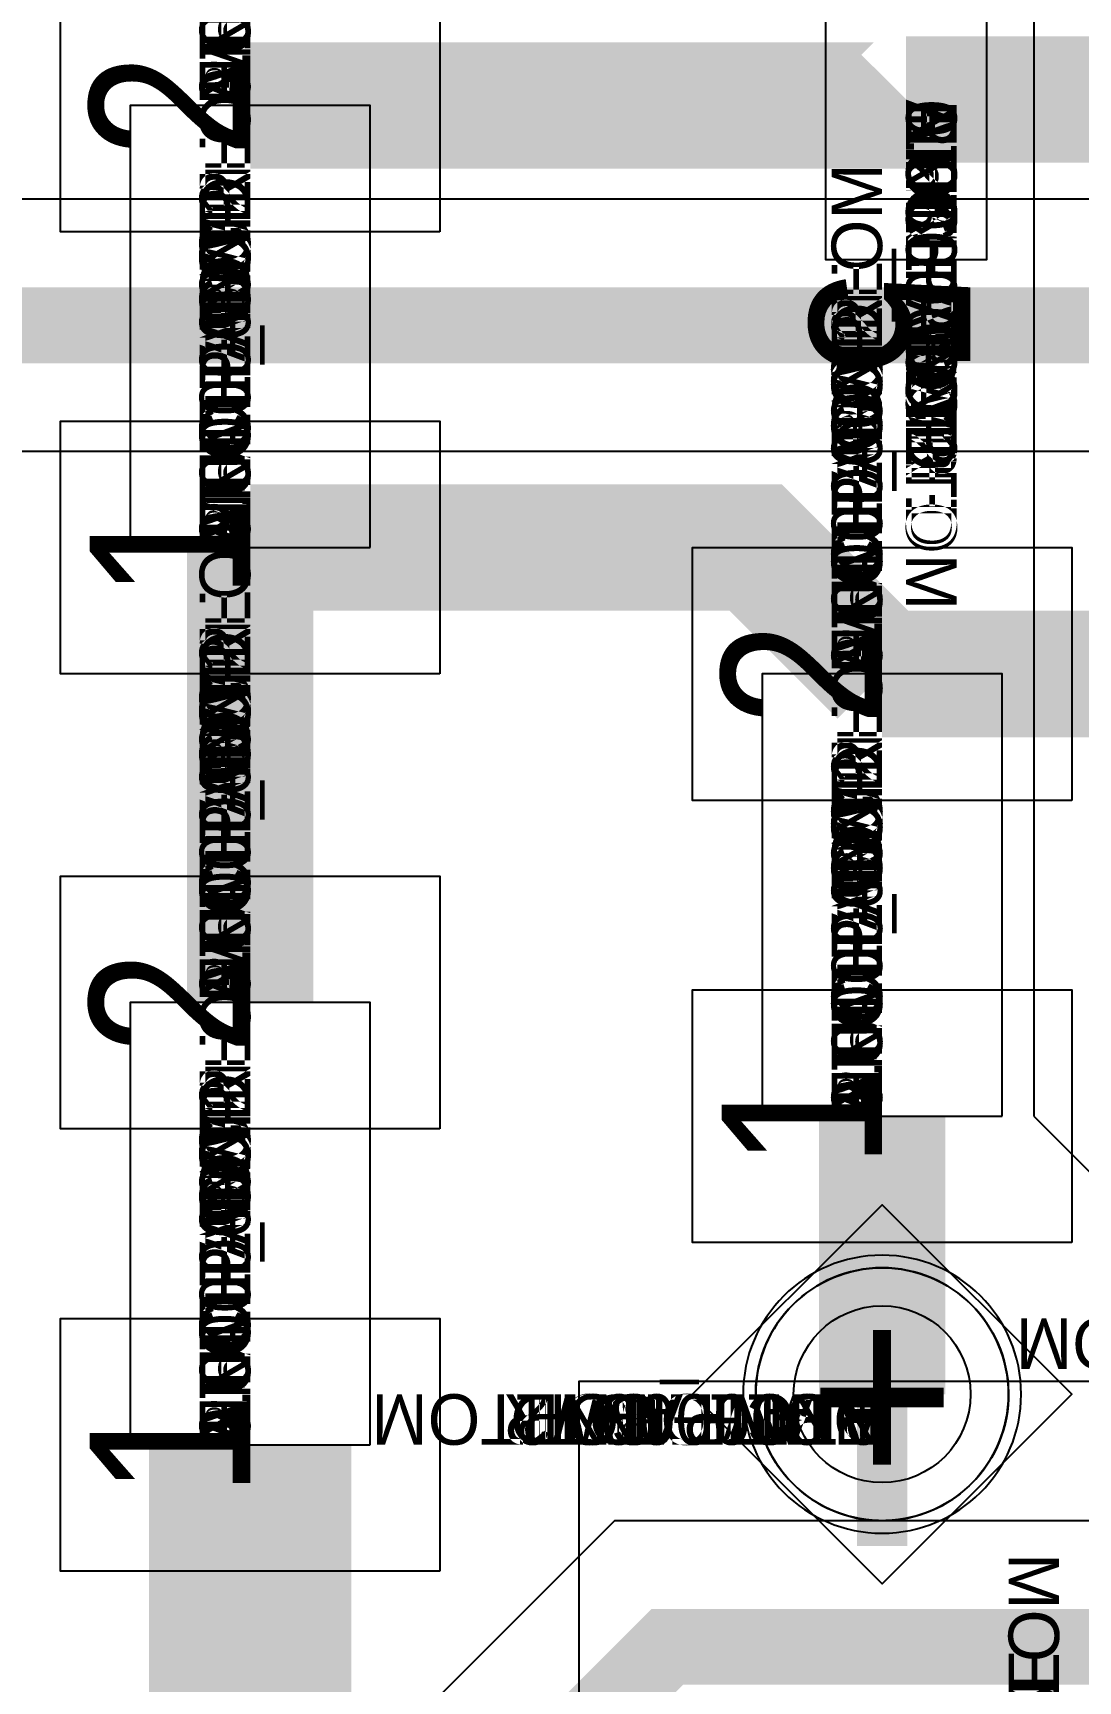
# Model space of a CAD drawing. Extents: x 0 to 323, y 0 to 320.
# Drawn here: x 26.2 to 30.34, y 199.52 to 206.04 of the extents above; entities that cross this region are included whole.
import ezdxf
from ezdxf.enums import TextEntityAlignment as Align

# ---------------------------------------------------------------- set-up
doc = ezdxf.new("R2010")
doc.units = 0
doc.header["$MEASUREMENT"] = 0
doc.layers.get('0').update_dxf_attribs({"linetype": 'CONTINUOUS'})
for name, color, linetype in [('CDN_FIGURES', 7, 'CONTINUOUS'), ('ETCH_BOTTOM', 7, 'CONTINUOUS'), ('ETCH_GND', 3, 'CONTINUOUS'), ('ETCH_INT1', 4, 'CONTINUOUS'), ('ETCH_INT2', 5, 'CONTINUOUS'), ('ETCH_PWR', 6, 'CONTINUOUS'), ('ETCH_TOP', 2, 'CONTINUOUS'), ('MANUFACTURING_NCLEGEND-1-6', 8, 'CONTINUOUS'), ('PACKAGE_GEOMETRY_ASSEMBLY_TOP', 11, 'CONTINUOUS'), ('PACKAGE_GEOMETRY_PIN_NUMBER', 9, 'CONTINUOUS')]:
    doc.layers.add(name, color=color, linetype=linetype)

# ---------------------------------------------------------------- blocks, each defined once
blk = doc.blocks.new('PAD_INFO')
for tag in ['SHAPE_TYPE', 'PAD_HEIGHT', 'PAD_LAYER', 'PAD_TYPE', 'PAD_WIDTH']:
    blk.add_attdef(tag, (0, 0), '', height=0.2)
at = {"flags": 2}
blk.add_attdef('CDN_TYPE', (0, 0), '', height=0.2, dxfattribs=at)
blk = doc.blocks.new('DRILL_INFO')
at = {"flags": 2}
blk.add_attdef('CDN_TYPE', (0, 0), '', height=0.2, dxfattribs=at)
for tag in ['FSHAPE', 'FCHAR', 'DRILL_HEIGHT', 'DIAMETER', 'PLATED', 'DRILL_WIDTH']:
    blk.add_attdef(tag, (0, 0), '', height=0.2)
blk = doc.blocks.new('VIA0700X0300')
at = {"layer": 'ETCH_BOTTOM'}
blk.add_circle((0, 0), 0.35, dxfattribs=at)
at = {"layer": 'ETCH_GND'}
blk.add_circle((0, 0), 0.35, dxfattribs=at)
at = {"layer": 'ETCH_INT1'}
blk.add_circle((0, 0), 0.35, dxfattribs=at)
at = {"layer": 'ETCH_INT2'}
blk.add_circle((0, 0), 0.35, dxfattribs=at)
at = {"layer": 'ETCH_PWR'}
blk.add_circle((0, 0), 0.35, dxfattribs=at)
at = {"layer": 'ETCH_TOP'}
blk.add_circle((0, 0), 0.35, dxfattribs=at)
ref = blk.add_blockref('PAD_INFO', (0, 0))
ref.add_attrib('PAD_LAYER', 'ETCH_TOP', (0, 0), dxfattribs={"height": 0.2})
ref.add_attrib('SHAPE_TYPE', 'NULL', (0, 0), dxfattribs={"height": 0.2})
ref.add_attrib('PAD_TYPE', 'ANTIPAD', (0, 0), dxfattribs={"height": 0.2})
ref.add_attrib('PAD_WIDTH', '0.000000', (0, 0), dxfattribs={"height": 0.2})
ref.add_attrib('PAD_HEIGHT', '0.000000', (0, 0), dxfattribs={"height": 0.2})
ref = blk.add_blockref('PAD_INFO', (0, 0))
ref.add_attrib('PAD_LAYER', 'ETCH_GND', (0, 0), dxfattribs={"height": 0.2})
ref.add_attrib('SHAPE_TYPE', 'NULL', (0, 0), dxfattribs={"height": 0.2})
ref.add_attrib('PAD_TYPE', 'ANTIPAD', (0, 0), dxfattribs={"height": 0.2})
ref.add_attrib('PAD_WIDTH', '0.000000', (0, 0), dxfattribs={"height": 0.2})
ref.add_attrib('PAD_HEIGHT', '0.000000', (0, 0), dxfattribs={"height": 0.2})
ref = blk.add_blockref('PAD_INFO', (0, 0))
ref.add_attrib('PAD_LAYER', 'ETCH_INT1', (0, 0), dxfattribs={"height": 0.2})
ref.add_attrib('SHAPE_TYPE', 'NULL', (0, 0), dxfattribs={"height": 0.2})
ref.add_attrib('PAD_TYPE', 'ANTIPAD', (0, 0), dxfattribs={"height": 0.2})
ref.add_attrib('PAD_WIDTH', '0.000000', (0, 0), dxfattribs={"height": 0.2})
ref.add_attrib('PAD_HEIGHT', '0.000000', (0, 0), dxfattribs={"height": 0.2})
ref = blk.add_blockref('PAD_INFO', (0, 0))
ref.add_attrib('PAD_LAYER', 'ETCH_INT2', (0, 0), dxfattribs={"height": 0.2})
ref.add_attrib('SHAPE_TYPE', 'NULL', (0, 0), dxfattribs={"height": 0.2})
ref.add_attrib('PAD_TYPE', 'ANTIPAD', (0, 0), dxfattribs={"height": 0.2})
ref.add_attrib('PAD_WIDTH', '0.000000', (0, 0), dxfattribs={"height": 0.2})
ref.add_attrib('PAD_HEIGHT', '0.000000', (0, 0), dxfattribs={"height": 0.2})
ref = blk.add_blockref('PAD_INFO', (0, 0))
ref.add_attrib('PAD_LAYER', 'ETCH_PWR', (0, 0), dxfattribs={"height": 0.2})
ref.add_attrib('SHAPE_TYPE', 'NULL', (0, 0), dxfattribs={"height": 0.2})
ref.add_attrib('PAD_TYPE', 'ANTIPAD', (0, 0), dxfattribs={"height": 0.2})
ref.add_attrib('PAD_WIDTH', '0.000000', (0, 0), dxfattribs={"height": 0.2})
ref.add_attrib('PAD_HEIGHT', '0.000000', (0, 0), dxfattribs={"height": 0.2})
ref = blk.add_blockref('PAD_INFO', (0, 0))
ref.add_attrib('PAD_LAYER', 'ETCH_BOTTOM', (0, 0), dxfattribs={"height": 0.2})
ref.add_attrib('SHAPE_TYPE', 'NULL', (0, 0), dxfattribs={"height": 0.2})
ref.add_attrib('PAD_TYPE', 'ANTIPAD', (0, 0), dxfattribs={"height": 0.2})
ref.add_attrib('PAD_WIDTH', '0.000000', (0, 0), dxfattribs={"height": 0.2})
ref.add_attrib('PAD_HEIGHT', '0.000000', (0, 0), dxfattribs={"height": 0.2})
ref = blk.add_blockref('PAD_INFO', (0, 0))
ref.add_attrib('PAD_LAYER', 'ETCH_TOP', (0, 0), dxfattribs={"height": 0.2})
ref.add_attrib('SHAPE_TYPE', 'NULL', (0, 0), dxfattribs={"height": 0.2})
ref.add_attrib('PAD_TYPE', 'THERMAL', (0, 0), dxfattribs={"height": 0.2})
ref.add_attrib('PAD_WIDTH', '0.000000', (0, 0), dxfattribs={"height": 0.2})
ref.add_attrib('PAD_HEIGHT', '0.000000', (0, 0), dxfattribs={"height": 0.2})
ref = blk.add_blockref('PAD_INFO', (0, 0))
ref.add_attrib('PAD_LAYER', 'ETCH_GND', (0, 0), dxfattribs={"height": 0.2})
ref.add_attrib('SHAPE_TYPE', 'NULL', (0, 0), dxfattribs={"height": 0.2})
ref.add_attrib('PAD_TYPE', 'THERMAL', (0, 0), dxfattribs={"height": 0.2})
ref.add_attrib('PAD_WIDTH', '0.000000', (0, 0), dxfattribs={"height": 0.2})
ref.add_attrib('PAD_HEIGHT', '0.000000', (0, 0), dxfattribs={"height": 0.2})
ref = blk.add_blockref('PAD_INFO', (0, 0))
ref.add_attrib('PAD_LAYER', 'ETCH_INT1', (0, 0), dxfattribs={"height": 0.2})
ref.add_attrib('SHAPE_TYPE', 'NULL', (0, 0), dxfattribs={"height": 0.2})
ref.add_attrib('PAD_TYPE', 'THERMAL', (0, 0), dxfattribs={"height": 0.2})
ref.add_attrib('PAD_WIDTH', '0.000000', (0, 0), dxfattribs={"height": 0.2})
ref.add_attrib('PAD_HEIGHT', '0.000000', (0, 0), dxfattribs={"height": 0.2})
ref = blk.add_blockref('PAD_INFO', (0, 0))
ref.add_attrib('PAD_LAYER', 'ETCH_INT2', (0, 0), dxfattribs={"height": 0.2})
ref.add_attrib('SHAPE_TYPE', 'NULL', (0, 0), dxfattribs={"height": 0.2})
ref.add_attrib('PAD_TYPE', 'THERMAL', (0, 0), dxfattribs={"height": 0.2})
ref.add_attrib('PAD_WIDTH', '0.000000', (0, 0), dxfattribs={"height": 0.2})
ref.add_attrib('PAD_HEIGHT', '0.000000', (0, 0), dxfattribs={"height": 0.2})
ref = blk.add_blockref('PAD_INFO', (0, 0))
ref.add_attrib('PAD_LAYER', 'ETCH_PWR', (0, 0), dxfattribs={"height": 0.2})
ref.add_attrib('SHAPE_TYPE', 'NULL', (0, 0), dxfattribs={"height": 0.2})
ref.add_attrib('PAD_TYPE', 'THERMAL', (0, 0), dxfattribs={"height": 0.2})
ref.add_attrib('PAD_WIDTH', '0.000000', (0, 0), dxfattribs={"height": 0.2})
ref.add_attrib('PAD_HEIGHT', '0.000000', (0, 0), dxfattribs={"height": 0.2})
ref = blk.add_blockref('PAD_INFO', (0, 0))
ref.add_attrib('PAD_LAYER', 'ETCH_BOTTOM', (0, 0), dxfattribs={"height": 0.2})
ref.add_attrib('SHAPE_TYPE', 'NULL', (0, 0), dxfattribs={"height": 0.2})
ref.add_attrib('PAD_TYPE', 'THERMAL', (0, 0), dxfattribs={"height": 0.2})
ref.add_attrib('PAD_WIDTH', '0.000000', (0, 0), dxfattribs={"height": 0.2})
ref.add_attrib('PAD_HEIGHT', '0.000000', (0, 0), dxfattribs={"height": 0.2})
ref = blk.add_blockref('PAD_INFO', (0, 0))
ref.add_attrib('PAD_LAYER', 'ETCH_TOP', (0, 0), dxfattribs={"height": 0.2})
ref.add_attrib('SHAPE_TYPE', 'CIRCLE', (0, 0), dxfattribs={"height": 0.2})
ref.add_attrib('PAD_TYPE', 'REGULAR', (0, 0), dxfattribs={"height": 0.2})
ref.add_attrib('PAD_WIDTH', '0.700000', (0, 0), dxfattribs={"height": 0.2})
ref.add_attrib('PAD_HEIGHT', '0.700000', (0, 0), dxfattribs={"height": 0.2})
ref = blk.add_blockref('PAD_INFO', (0, 0))
ref.add_attrib('PAD_LAYER', 'ETCH_GND', (0, 0), dxfattribs={"height": 0.2})
ref.add_attrib('SHAPE_TYPE', 'CIRCLE', (0, 0), dxfattribs={"height": 0.2})
ref.add_attrib('PAD_TYPE', 'REGULAR', (0, 0), dxfattribs={"height": 0.2})
ref.add_attrib('PAD_WIDTH', '0.700000', (0, 0), dxfattribs={"height": 0.2})
ref.add_attrib('PAD_HEIGHT', '0.700000', (0, 0), dxfattribs={"height": 0.2})
ref = blk.add_blockref('PAD_INFO', (0, 0))
ref.add_attrib('PAD_LAYER', 'ETCH_INT1', (0, 0), dxfattribs={"height": 0.2})
ref.add_attrib('SHAPE_TYPE', 'CIRCLE', (0, 0), dxfattribs={"height": 0.2})
ref.add_attrib('PAD_TYPE', 'REGULAR', (0, 0), dxfattribs={"height": 0.2})
ref.add_attrib('PAD_WIDTH', '0.700000', (0, 0), dxfattribs={"height": 0.2})
ref.add_attrib('PAD_HEIGHT', '0.700000', (0, 0), dxfattribs={"height": 0.2})
ref = blk.add_blockref('PAD_INFO', (0, 0))
ref.add_attrib('PAD_LAYER', 'ETCH_INT2', (0, 0), dxfattribs={"height": 0.2})
ref.add_attrib('SHAPE_TYPE', 'CIRCLE', (0, 0), dxfattribs={"height": 0.2})
ref.add_attrib('PAD_TYPE', 'REGULAR', (0, 0), dxfattribs={"height": 0.2})
ref.add_attrib('PAD_WIDTH', '0.700000', (0, 0), dxfattribs={"height": 0.2})
ref.add_attrib('PAD_HEIGHT', '0.700000', (0, 0), dxfattribs={"height": 0.2})
ref = blk.add_blockref('PAD_INFO', (0, 0))
ref.add_attrib('PAD_LAYER', 'ETCH_PWR', (0, 0), dxfattribs={"height": 0.2})
ref.add_attrib('SHAPE_TYPE', 'CIRCLE', (0, 0), dxfattribs={"height": 0.2})
ref.add_attrib('PAD_TYPE', 'REGULAR', (0, 0), dxfattribs={"height": 0.2})
ref.add_attrib('PAD_WIDTH', '0.700000', (0, 0), dxfattribs={"height": 0.2})
ref.add_attrib('PAD_HEIGHT', '0.700000', (0, 0), dxfattribs={"height": 0.2})
ref = blk.add_blockref('PAD_INFO', (0, 0))
ref.add_attrib('PAD_LAYER', 'ETCH_BOTTOM', (0, 0), dxfattribs={"height": 0.2})
ref.add_attrib('SHAPE_TYPE', 'CIRCLE', (0, 0), dxfattribs={"height": 0.2})
ref.add_attrib('PAD_TYPE', 'REGULAR', (0, 0), dxfattribs={"height": 0.2})
ref.add_attrib('PAD_WIDTH', '0.700000', (0, 0), dxfattribs={"height": 0.2})
ref.add_attrib('PAD_HEIGHT', '0.700000', (0, 0), dxfattribs={"height": 0.2})
ref = blk.add_blockref('DRILL_INFO', (0, 0))
ref.add_attrib('DIAMETER', '0.300000', (0, 0), dxfattribs={"height": 0.2})
ref.add_attrib('PLATED', 'PLATED', (0, 0), dxfattribs={"height": 0.2})
ref.add_attrib('FSHAPE', 'DIAMOND', (0, 0), dxfattribs={"height": 0.2})
ref.add_attrib('FCHAR', '+', (0, 0), dxfattribs={"height": 0.2})
ref.add_attrib('DRILL_WIDTH', '1.500000', (0, 0), dxfattribs={"height": 0.2})
ref.add_attrib('DRILL_HEIGHT', '1.500000', (0, 0), dxfattribs={"height": 0.2})
for tag in ['CDN_TYPE', 'PIN']:
    blk.add_attdef(tag, (0, 0), '', height=0.2)
at = {"flags": 2}
for tag in ['PSTKNAME', 'BBV']:
    blk.add_attdef(tag, (0, 0), '', height=0.2, dxfattribs=at)
blk = doc.blocks.new('FIGURE_DIAMOND')
at = {"layer": 'CDN_FIGURES'}
blk.add_lwpolyline([(-0.5, 0), (0, 0.5), (0.5, 0), (0, -0.5)], close=True, dxfattribs=at)
blk = doc.blocks.new('SMD50_25')
at = {"layer": 'ETCH_TOP'}
blk.add_lwpolyline([(-0.635, -0.3175), (-0.635, 0.3175), (0.635, 0.3175), (0.635, -0.3175)], close=True, dxfattribs=at)
ref = blk.add_blockref('PAD_INFO', (0, 0))
ref.add_attrib('PAD_LAYER', 'ETCH_TOP', (0, 0), dxfattribs={"height": 0.2})
ref.add_attrib('SHAPE_TYPE', 'NULL', (0, 0), dxfattribs={"height": 0.2})
ref.add_attrib('PAD_TYPE', 'ANTIPAD', (0, 0), dxfattribs={"height": 0.2})
ref.add_attrib('PAD_WIDTH', '0.000000', (0, 0), dxfattribs={"height": 0.2})
ref.add_attrib('PAD_HEIGHT', '0.000000', (0, 0), dxfattribs={"height": 0.2})
ref = blk.add_blockref('PAD_INFO', (0, 0))
ref.add_attrib('PAD_LAYER', 'ETCH_GND', (0, 0), dxfattribs={"height": 0.2})
ref.add_attrib('SHAPE_TYPE', 'NULL', (0, 0), dxfattribs={"height": 0.2})
ref.add_attrib('PAD_TYPE', 'ANTIPAD', (0, 0), dxfattribs={"height": 0.2})
ref.add_attrib('PAD_WIDTH', '0.000000', (0, 0), dxfattribs={"height": 0.2})
ref.add_attrib('PAD_HEIGHT', '0.000000', (0, 0), dxfattribs={"height": 0.2})
ref = blk.add_blockref('PAD_INFO', (0, 0))
ref.add_attrib('PAD_LAYER', 'ETCH_INT1', (0, 0), dxfattribs={"height": 0.2})
ref.add_attrib('SHAPE_TYPE', 'NULL', (0, 0), dxfattribs={"height": 0.2})
ref.add_attrib('PAD_TYPE', 'ANTIPAD', (0, 0), dxfattribs={"height": 0.2})
ref.add_attrib('PAD_WIDTH', '0.000000', (0, 0), dxfattribs={"height": 0.2})
ref.add_attrib('PAD_HEIGHT', '0.000000', (0, 0), dxfattribs={"height": 0.2})
ref = blk.add_blockref('PAD_INFO', (0, 0))
ref.add_attrib('PAD_LAYER', 'ETCH_INT2', (0, 0), dxfattribs={"height": 0.2})
ref.add_attrib('SHAPE_TYPE', 'NULL', (0, 0), dxfattribs={"height": 0.2})
ref.add_attrib('PAD_TYPE', 'ANTIPAD', (0, 0), dxfattribs={"height": 0.2})
ref.add_attrib('PAD_WIDTH', '0.000000', (0, 0), dxfattribs={"height": 0.2})
ref.add_attrib('PAD_HEIGHT', '0.000000', (0, 0), dxfattribs={"height": 0.2})
ref = blk.add_blockref('PAD_INFO', (0, 0))
ref.add_attrib('PAD_LAYER', 'ETCH_PWR', (0, 0), dxfattribs={"height": 0.2})
ref.add_attrib('SHAPE_TYPE', 'NULL', (0, 0), dxfattribs={"height": 0.2})
ref.add_attrib('PAD_TYPE', 'ANTIPAD', (0, 0), dxfattribs={"height": 0.2})
ref.add_attrib('PAD_WIDTH', '0.000000', (0, 0), dxfattribs={"height": 0.2})
ref.add_attrib('PAD_HEIGHT', '0.000000', (0, 0), dxfattribs={"height": 0.2})
ref = blk.add_blockref('PAD_INFO', (0, 0))
ref.add_attrib('PAD_LAYER', 'ETCH_BOTTOM', (0, 0), dxfattribs={"height": 0.2})
ref.add_attrib('SHAPE_TYPE', 'NULL', (0, 0), dxfattribs={"height": 0.2})
ref.add_attrib('PAD_TYPE', 'ANTIPAD', (0, 0), dxfattribs={"height": 0.2})
ref.add_attrib('PAD_WIDTH', '0.000000', (0, 0), dxfattribs={"height": 0.2})
ref.add_attrib('PAD_HEIGHT', '0.000000', (0, 0), dxfattribs={"height": 0.2})
ref = blk.add_blockref('PAD_INFO', (0, 0))
ref.add_attrib('PAD_LAYER', 'ETCH_TOP', (0, 0), dxfattribs={"height": 0.2})
ref.add_attrib('SHAPE_TYPE', 'NULL', (0, 0), dxfattribs={"height": 0.2})
ref.add_attrib('PAD_TYPE', 'THERMAL', (0, 0), dxfattribs={"height": 0.2})
ref.add_attrib('PAD_WIDTH', '0.000000', (0, 0), dxfattribs={"height": 0.2})
ref.add_attrib('PAD_HEIGHT', '0.000000', (0, 0), dxfattribs={"height": 0.2})
ref = blk.add_blockref('PAD_INFO', (0, 0))
ref.add_attrib('PAD_LAYER', 'ETCH_GND', (0, 0), dxfattribs={"height": 0.2})
ref.add_attrib('SHAPE_TYPE', 'NULL', (0, 0), dxfattribs={"height": 0.2})
ref.add_attrib('PAD_TYPE', 'THERMAL', (0, 0), dxfattribs={"height": 0.2})
ref.add_attrib('PAD_WIDTH', '0.000000', (0, 0), dxfattribs={"height": 0.2})
ref.add_attrib('PAD_HEIGHT', '0.000000', (0, 0), dxfattribs={"height": 0.2})
ref = blk.add_blockref('PAD_INFO', (0, 0))
ref.add_attrib('PAD_LAYER', 'ETCH_INT1', (0, 0), dxfattribs={"height": 0.2})
ref.add_attrib('SHAPE_TYPE', 'NULL', (0, 0), dxfattribs={"height": 0.2})
ref.add_attrib('PAD_TYPE', 'THERMAL', (0, 0), dxfattribs={"height": 0.2})
ref.add_attrib('PAD_WIDTH', '0.000000', (0, 0), dxfattribs={"height": 0.2})
ref.add_attrib('PAD_HEIGHT', '0.000000', (0, 0), dxfattribs={"height": 0.2})
ref = blk.add_blockref('PAD_INFO', (0, 0))
ref.add_attrib('PAD_LAYER', 'ETCH_INT2', (0, 0), dxfattribs={"height": 0.2})
ref.add_attrib('SHAPE_TYPE', 'NULL', (0, 0), dxfattribs={"height": 0.2})
ref.add_attrib('PAD_TYPE', 'THERMAL', (0, 0), dxfattribs={"height": 0.2})
ref.add_attrib('PAD_WIDTH', '0.000000', (0, 0), dxfattribs={"height": 0.2})
ref.add_attrib('PAD_HEIGHT', '0.000000', (0, 0), dxfattribs={"height": 0.2})
ref = blk.add_blockref('PAD_INFO', (0, 0))
ref.add_attrib('PAD_LAYER', 'ETCH_PWR', (0, 0), dxfattribs={"height": 0.2})
ref.add_attrib('SHAPE_TYPE', 'NULL', (0, 0), dxfattribs={"height": 0.2})
ref.add_attrib('PAD_TYPE', 'THERMAL', (0, 0), dxfattribs={"height": 0.2})
ref.add_attrib('PAD_WIDTH', '0.000000', (0, 0), dxfattribs={"height": 0.2})
ref.add_attrib('PAD_HEIGHT', '0.000000', (0, 0), dxfattribs={"height": 0.2})
ref = blk.add_blockref('PAD_INFO', (0, 0))
ref.add_attrib('PAD_LAYER', 'ETCH_BOTTOM', (0, 0), dxfattribs={"height": 0.2})
ref.add_attrib('SHAPE_TYPE', 'NULL', (0, 0), dxfattribs={"height": 0.2})
ref.add_attrib('PAD_TYPE', 'THERMAL', (0, 0), dxfattribs={"height": 0.2})
ref.add_attrib('PAD_WIDTH', '0.000000', (0, 0), dxfattribs={"height": 0.2})
ref.add_attrib('PAD_HEIGHT', '0.000000', (0, 0), dxfattribs={"height": 0.2})
ref = blk.add_blockref('PAD_INFO', (0, 0))
ref.add_attrib('PAD_LAYER', 'ETCH_TOP', (0, 0), dxfattribs={"height": 0.2})
ref.add_attrib('SHAPE_TYPE', 'RECTANGLE', (0, 0), dxfattribs={"height": 0.2})
ref.add_attrib('PAD_TYPE', 'REGULAR', (0, 0), dxfattribs={"height": 0.2})
ref.add_attrib('PAD_WIDTH', '1.270000', (0, 0), dxfattribs={"height": 0.2})
ref.add_attrib('PAD_HEIGHT', '0.635000', (0, 0), dxfattribs={"height": 0.2})
ref = blk.add_blockref('PAD_INFO', (0, 0))
ref.add_attrib('PAD_LAYER', 'ETCH_GND', (0, 0), dxfattribs={"height": 0.2})
ref.add_attrib('SHAPE_TYPE', 'NULL', (0, 0), dxfattribs={"height": 0.2})
ref.add_attrib('PAD_TYPE', 'REGULAR', (0, 0), dxfattribs={"height": 0.2})
ref.add_attrib('PAD_WIDTH', '0.000000', (0, 0), dxfattribs={"height": 0.2})
ref.add_attrib('PAD_HEIGHT', '0.000000', (0, 0), dxfattribs={"height": 0.2})
ref = blk.add_blockref('PAD_INFO', (0, 0))
ref.add_attrib('PAD_LAYER', 'ETCH_INT1', (0, 0), dxfattribs={"height": 0.2})
ref.add_attrib('SHAPE_TYPE', 'NULL', (0, 0), dxfattribs={"height": 0.2})
ref.add_attrib('PAD_TYPE', 'REGULAR', (0, 0), dxfattribs={"height": 0.2})
ref.add_attrib('PAD_WIDTH', '0.000000', (0, 0), dxfattribs={"height": 0.2})
ref.add_attrib('PAD_HEIGHT', '0.000000', (0, 0), dxfattribs={"height": 0.2})
ref = blk.add_blockref('PAD_INFO', (0, 0))
ref.add_attrib('PAD_LAYER', 'ETCH_INT2', (0, 0), dxfattribs={"height": 0.2})
ref.add_attrib('SHAPE_TYPE', 'NULL', (0, 0), dxfattribs={"height": 0.2})
ref.add_attrib('PAD_TYPE', 'REGULAR', (0, 0), dxfattribs={"height": 0.2})
ref.add_attrib('PAD_WIDTH', '0.000000', (0, 0), dxfattribs={"height": 0.2})
ref.add_attrib('PAD_HEIGHT', '0.000000', (0, 0), dxfattribs={"height": 0.2})
ref = blk.add_blockref('PAD_INFO', (0, 0))
ref.add_attrib('PAD_LAYER', 'ETCH_PWR', (0, 0), dxfattribs={"height": 0.2})
ref.add_attrib('SHAPE_TYPE', 'NULL', (0, 0), dxfattribs={"height": 0.2})
ref.add_attrib('PAD_TYPE', 'REGULAR', (0, 0), dxfattribs={"height": 0.2})
ref.add_attrib('PAD_WIDTH', '0.000000', (0, 0), dxfattribs={"height": 0.2})
ref.add_attrib('PAD_HEIGHT', '0.000000', (0, 0), dxfattribs={"height": 0.2})
ref = blk.add_blockref('PAD_INFO', (0, 0))
ref.add_attrib('PAD_LAYER', 'ETCH_BOTTOM', (0, 0), dxfattribs={"height": 0.2})
ref.add_attrib('SHAPE_TYPE', 'NULL', (0, 0), dxfattribs={"height": 0.2})
ref.add_attrib('PAD_TYPE', 'REGULAR', (0, 0), dxfattribs={"height": 0.2})
ref.add_attrib('PAD_WIDTH', '0.000000', (0, 0), dxfattribs={"height": 0.2})
ref.add_attrib('PAD_HEIGHT', '0.000000', (0, 0), dxfattribs={"height": 0.2})
ref = blk.add_blockref('DRILL_INFO', (0, 0))
ref.add_attrib('DIAMETER', '0.000000', (0, 0), dxfattribs={"height": 0.2})
ref.add_attrib('PLATED', 'NON_PLATED', (0, 0), dxfattribs={"height": 0.2})
ref.add_attrib('FSHAPE', 'NULL', (0, 0), dxfattribs={"height": 0.2})
ref.add_attrib('DRILL_WIDTH', '0.000000', (0, 0), dxfattribs={"height": 0.2})
ref.add_attrib('DRILL_HEIGHT', '0.000000', (0, 0), dxfattribs={"height": 0.2})
for tag in ['CDN_TYPE', 'PIN']:
    blk.add_attdef(tag, (0, 0), '', height=0.2)
at = {"flags": 2}
for tag in ['PSTKNAME', 'BBV']:
    blk.add_attdef(tag, (0, 0), '', height=0.2, dxfattribs=at)
blk = doc.blocks.new('SOIC8')
at = {"layer": 'ETCH_TOP'}
ref = blk.add_blockref('SMD50_25', (2.4765, -1.905), dxfattribs=at)
ref.add_attrib('CDN_TYPE', 'PIN', (0, 0), dxfattribs={"height": 0.2})
ref.add_attrib('PIN', '5', (0, 0), dxfattribs={"height": 0.2})
at = {"flags": 2}
for tag in ['SYMBOL_TYPE', 'CDN_TYPE', 'REFDES']:
    blk.add_attdef(tag, (0, 0), '', height=0.2, dxfattribs=at)
blk = doc.blocks.new('RC1000X1500TS')
at = {"layer": 'ETCH_TOP'}
blk.add_lwpolyline([(-0.5, -0.75), (-0.5, 0.75), (0.5, 0.75), (0.5, -0.75)], close=True, dxfattribs=at)
ref = blk.add_blockref('PAD_INFO', (0, 0))
ref.add_attrib('PAD_LAYER', 'ETCH_TOP', (0, 0), dxfattribs={"height": 0.2})
ref.add_attrib('SHAPE_TYPE', 'NULL', (0, 0), dxfattribs={"height": 0.2})
ref.add_attrib('PAD_TYPE', 'ANTIPAD', (0, 0), dxfattribs={"height": 0.2})
ref.add_attrib('PAD_WIDTH', '0.000000', (0, 0), dxfattribs={"height": 0.2})
ref.add_attrib('PAD_HEIGHT', '0.000000', (0, 0), dxfattribs={"height": 0.2})
ref = blk.add_blockref('PAD_INFO', (0, 0))
ref.add_attrib('PAD_LAYER', 'ETCH_GND', (0, 0), dxfattribs={"height": 0.2})
ref.add_attrib('SHAPE_TYPE', 'NULL', (0, 0), dxfattribs={"height": 0.2})
ref.add_attrib('PAD_TYPE', 'ANTIPAD', (0, 0), dxfattribs={"height": 0.2})
ref.add_attrib('PAD_WIDTH', '0.000000', (0, 0), dxfattribs={"height": 0.2})
ref.add_attrib('PAD_HEIGHT', '0.000000', (0, 0), dxfattribs={"height": 0.2})
ref = blk.add_blockref('PAD_INFO', (0, 0))
ref.add_attrib('PAD_LAYER', 'ETCH_INT1', (0, 0), dxfattribs={"height": 0.2})
ref.add_attrib('SHAPE_TYPE', 'NULL', (0, 0), dxfattribs={"height": 0.2})
ref.add_attrib('PAD_TYPE', 'ANTIPAD', (0, 0), dxfattribs={"height": 0.2})
ref.add_attrib('PAD_WIDTH', '0.000000', (0, 0), dxfattribs={"height": 0.2})
ref.add_attrib('PAD_HEIGHT', '0.000000', (0, 0), dxfattribs={"height": 0.2})
ref = blk.add_blockref('PAD_INFO', (0, 0))
ref.add_attrib('PAD_LAYER', 'ETCH_INT2', (0, 0), dxfattribs={"height": 0.2})
ref.add_attrib('SHAPE_TYPE', 'NULL', (0, 0), dxfattribs={"height": 0.2})
ref.add_attrib('PAD_TYPE', 'ANTIPAD', (0, 0), dxfattribs={"height": 0.2})
ref.add_attrib('PAD_WIDTH', '0.000000', (0, 0), dxfattribs={"height": 0.2})
ref.add_attrib('PAD_HEIGHT', '0.000000', (0, 0), dxfattribs={"height": 0.2})
ref = blk.add_blockref('PAD_INFO', (0, 0))
ref.add_attrib('PAD_LAYER', 'ETCH_PWR', (0, 0), dxfattribs={"height": 0.2})
ref.add_attrib('SHAPE_TYPE', 'NULL', (0, 0), dxfattribs={"height": 0.2})
ref.add_attrib('PAD_TYPE', 'ANTIPAD', (0, 0), dxfattribs={"height": 0.2})
ref.add_attrib('PAD_WIDTH', '0.000000', (0, 0), dxfattribs={"height": 0.2})
ref.add_attrib('PAD_HEIGHT', '0.000000', (0, 0), dxfattribs={"height": 0.2})
ref = blk.add_blockref('PAD_INFO', (0, 0))
ref.add_attrib('PAD_LAYER', 'ETCH_BOTTOM', (0, 0), dxfattribs={"height": 0.2})
ref.add_attrib('SHAPE_TYPE', 'NULL', (0, 0), dxfattribs={"height": 0.2})
ref.add_attrib('PAD_TYPE', 'ANTIPAD', (0, 0), dxfattribs={"height": 0.2})
ref.add_attrib('PAD_WIDTH', '0.000000', (0, 0), dxfattribs={"height": 0.2})
ref.add_attrib('PAD_HEIGHT', '0.000000', (0, 0), dxfattribs={"height": 0.2})
ref = blk.add_blockref('PAD_INFO', (0, 0))
ref.add_attrib('PAD_LAYER', 'ETCH_TOP', (0, 0), dxfattribs={"height": 0.2})
ref.add_attrib('SHAPE_TYPE', 'NULL', (0, 0), dxfattribs={"height": 0.2})
ref.add_attrib('PAD_TYPE', 'THERMAL', (0, 0), dxfattribs={"height": 0.2})
ref.add_attrib('PAD_WIDTH', '0.000000', (0, 0), dxfattribs={"height": 0.2})
ref.add_attrib('PAD_HEIGHT', '0.000000', (0, 0), dxfattribs={"height": 0.2})
ref = blk.add_blockref('PAD_INFO', (0, 0))
ref.add_attrib('PAD_LAYER', 'ETCH_GND', (0, 0), dxfattribs={"height": 0.2})
ref.add_attrib('SHAPE_TYPE', 'NULL', (0, 0), dxfattribs={"height": 0.2})
ref.add_attrib('PAD_TYPE', 'THERMAL', (0, 0), dxfattribs={"height": 0.2})
ref.add_attrib('PAD_WIDTH', '0.000000', (0, 0), dxfattribs={"height": 0.2})
ref.add_attrib('PAD_HEIGHT', '0.000000', (0, 0), dxfattribs={"height": 0.2})
ref = blk.add_blockref('PAD_INFO', (0, 0))
ref.add_attrib('PAD_LAYER', 'ETCH_INT1', (0, 0), dxfattribs={"height": 0.2})
ref.add_attrib('SHAPE_TYPE', 'NULL', (0, 0), dxfattribs={"height": 0.2})
ref.add_attrib('PAD_TYPE', 'THERMAL', (0, 0), dxfattribs={"height": 0.2})
ref.add_attrib('PAD_WIDTH', '0.000000', (0, 0), dxfattribs={"height": 0.2})
ref.add_attrib('PAD_HEIGHT', '0.000000', (0, 0), dxfattribs={"height": 0.2})
ref = blk.add_blockref('PAD_INFO', (0, 0))
ref.add_attrib('PAD_LAYER', 'ETCH_INT2', (0, 0), dxfattribs={"height": 0.2})
ref.add_attrib('SHAPE_TYPE', 'NULL', (0, 0), dxfattribs={"height": 0.2})
ref.add_attrib('PAD_TYPE', 'THERMAL', (0, 0), dxfattribs={"height": 0.2})
ref.add_attrib('PAD_WIDTH', '0.000000', (0, 0), dxfattribs={"height": 0.2})
ref.add_attrib('PAD_HEIGHT', '0.000000', (0, 0), dxfattribs={"height": 0.2})
ref = blk.add_blockref('PAD_INFO', (0, 0))
ref.add_attrib('PAD_LAYER', 'ETCH_PWR', (0, 0), dxfattribs={"height": 0.2})
ref.add_attrib('SHAPE_TYPE', 'NULL', (0, 0), dxfattribs={"height": 0.2})
ref.add_attrib('PAD_TYPE', 'THERMAL', (0, 0), dxfattribs={"height": 0.2})
ref.add_attrib('PAD_WIDTH', '0.000000', (0, 0), dxfattribs={"height": 0.2})
ref.add_attrib('PAD_HEIGHT', '0.000000', (0, 0), dxfattribs={"height": 0.2})
ref = blk.add_blockref('PAD_INFO', (0, 0))
ref.add_attrib('PAD_LAYER', 'ETCH_BOTTOM', (0, 0), dxfattribs={"height": 0.2})
ref.add_attrib('SHAPE_TYPE', 'NULL', (0, 0), dxfattribs={"height": 0.2})
ref.add_attrib('PAD_TYPE', 'THERMAL', (0, 0), dxfattribs={"height": 0.2})
ref.add_attrib('PAD_WIDTH', '0.000000', (0, 0), dxfattribs={"height": 0.2})
ref.add_attrib('PAD_HEIGHT', '0.000000', (0, 0), dxfattribs={"height": 0.2})
ref = blk.add_blockref('PAD_INFO', (0, 0))
ref.add_attrib('PAD_LAYER', 'ETCH_GND', (0, 0), dxfattribs={"height": 0.2})
ref.add_attrib('SHAPE_TYPE', 'NULL', (0, 0), dxfattribs={"height": 0.2})
ref.add_attrib('PAD_TYPE', 'REGULAR', (0, 0), dxfattribs={"height": 0.2})
ref.add_attrib('PAD_WIDTH', '0.000000', (0, 0), dxfattribs={"height": 0.2})
ref.add_attrib('PAD_HEIGHT', '0.000000', (0, 0), dxfattribs={"height": 0.2})
ref = blk.add_blockref('PAD_INFO', (0, 0))
ref.add_attrib('PAD_LAYER', 'ETCH_INT1', (0, 0), dxfattribs={"height": 0.2})
ref.add_attrib('SHAPE_TYPE', 'NULL', (0, 0), dxfattribs={"height": 0.2})
ref.add_attrib('PAD_TYPE', 'REGULAR', (0, 0), dxfattribs={"height": 0.2})
ref.add_attrib('PAD_WIDTH', '0.000000', (0, 0), dxfattribs={"height": 0.2})
ref.add_attrib('PAD_HEIGHT', '0.000000', (0, 0), dxfattribs={"height": 0.2})
ref = blk.add_blockref('PAD_INFO', (0, 0))
ref.add_attrib('PAD_LAYER', 'ETCH_INT2', (0, 0), dxfattribs={"height": 0.2})
ref.add_attrib('SHAPE_TYPE', 'NULL', (0, 0), dxfattribs={"height": 0.2})
ref.add_attrib('PAD_TYPE', 'REGULAR', (0, 0), dxfattribs={"height": 0.2})
ref.add_attrib('PAD_WIDTH', '0.000000', (0, 0), dxfattribs={"height": 0.2})
ref.add_attrib('PAD_HEIGHT', '0.000000', (0, 0), dxfattribs={"height": 0.2})
ref = blk.add_blockref('PAD_INFO', (0, 0))
ref.add_attrib('PAD_LAYER', 'ETCH_PWR', (0, 0), dxfattribs={"height": 0.2})
ref.add_attrib('SHAPE_TYPE', 'NULL', (0, 0), dxfattribs={"height": 0.2})
ref.add_attrib('PAD_TYPE', 'REGULAR', (0, 0), dxfattribs={"height": 0.2})
ref.add_attrib('PAD_WIDTH', '0.000000', (0, 0), dxfattribs={"height": 0.2})
ref.add_attrib('PAD_HEIGHT', '0.000000', (0, 0), dxfattribs={"height": 0.2})
ref = blk.add_blockref('PAD_INFO', (0, 0))
ref.add_attrib('PAD_LAYER', 'ETCH_BOTTOM', (0, 0), dxfattribs={"height": 0.2})
ref.add_attrib('SHAPE_TYPE', 'NULL', (0, 0), dxfattribs={"height": 0.2})
ref.add_attrib('PAD_TYPE', 'REGULAR', (0, 0), dxfattribs={"height": 0.2})
ref.add_attrib('PAD_WIDTH', '0.000000', (0, 0), dxfattribs={"height": 0.2})
ref.add_attrib('PAD_HEIGHT', '0.000000', (0, 0), dxfattribs={"height": 0.2})
ref = blk.add_blockref('DRILL_INFO', (0, 0))
ref.add_attrib('DIAMETER', '0.000000', (0, 0), dxfattribs={"height": 0.2})
ref.add_attrib('PLATED', 'PLATED', (0, 0), dxfattribs={"height": 0.2})
ref.add_attrib('FSHAPE', 'NULL', (0, 0), dxfattribs={"height": 0.2})
ref.add_attrib('DRILL_WIDTH', '0.000000', (0, 0), dxfattribs={"height": 0.2})
ref.add_attrib('DRILL_HEIGHT', '0.000000', (0, 0), dxfattribs={"height": 0.2})
ref = blk.add_blockref('PAD_INFO', (0, 0))
ref.add_attrib('PAD_LAYER', 'ETCH_TOP', (0, 0), dxfattribs={"height": 0.2})
ref.add_attrib('SHAPE_TYPE', 'RECTANGLE', (0, 0), dxfattribs={"height": 0.2})
ref.add_attrib('PAD_TYPE', 'REGULAR', (0, 0), dxfattribs={"height": 0.2})
ref.add_attrib('PAD_WIDTH', '1.000000', (0, 0), dxfattribs={"height": 0.2})
ref.add_attrib('PAD_HEIGHT', '1.500000', (0, 0), dxfattribs={"height": 0.2})
for tag in ['CDN_TYPE', 'PIN']:
    blk.add_attdef(tag, (0, 0), '', height=0.2)
at = {"flags": 2}
for tag in ['PSTKNAME', 'BBV']:
    blk.add_attdef(tag, (0, 0), '', height=0.2, dxfattribs=at)
blk = doc.blocks.new('F56')
at = {"layer": 'PACKAGE_GEOMETRY_ASSEMBLY_TOP'}
blk.add_lwpolyline([(0, -0.475), (1.75, -0.475), (1.75, 0.475), (0, 0.475)], close=True, dxfattribs=at)
at = {"layer": 'ETCH_TOP'}
ref = blk.add_blockref('RC1000X1500TS', (0, 0), dxfattribs=at)
ref.add_attrib('CDN_TYPE', 'PIN', (0, 0), dxfattribs={"height": 0.2})
ref.add_attrib('PIN', '1', (0, 0), dxfattribs={"height": 0.2})
ref = blk.add_blockref('RC1000X1500TS', (1.75, 0), dxfattribs=at)
ref.add_attrib('CDN_TYPE', 'PIN', (0, 0), dxfattribs={"height": 0.2})
ref.add_attrib('PIN', '2', (0, 0), dxfattribs={"height": 0.2})
at = {"flags": 2}
for tag in ['SYMBOL_TYPE', 'CDN_TYPE', 'REFDES']:
    blk.add_attdef(tag, (0, 0), '', height=0.2, dxfattribs=at)

msp = doc.modelspace()

# ---------------------------------------------------------------- linework, layer by layer
at = {"layer": 'ETCH_BOTTOM'}
for points in [[(29.5626, 200.6555, 0.2, 0.2, 0), (29.5626, 201.2563, 0.2, 0.2, 0)], [(29.5626, 200.0547, 0.2, 0.2, 0), (29.5626, 200.6555, 0.2, 0.2, 0)]]:
    msp.add_lwpolyline(points, format="xyseb", dxfattribs=at)
msp.add_lwpolyline([(30.1127, 200.6555, 1), (29.0125, 200.6555, 1)], format="xyb", close=True, dxfattribs=at)
at = {"layer": 'ETCH_INT1'}
for points, format in [([(161.6626, 263.1055, 0.3, 0.3, 0), (166.8326, 257.9355, 0.3, 0.3, 0), (166.8326, 245.9548, 0.3, 0.3, 0), (166.8626, 245.9248, 0.3, 0.3, 0), (166.8626, 245.3862, 0.3, 0.3, 0), (166.8326, 245.3562, 0.3, 0.3, 0), (166.8326, 226.1755, 0.3, 0.3, 0), (147.6426, 206.9855, 0.3, 0.3, 0), (128.8119, 206.9855, 0.3, 0.3, 0), (128.7819, 206.9555, 0.3, 0.3, 0), (128.2433, 206.9555, 0.3, 0.3, 0), (128.2133, 206.9855, 0.3, 0.3, 0), (127.1926, 206.9855, 0.3, 0.3, 0), (125.6126, 205.4055, 0.3, 0.3, 0), (91.6126, 205.4055, 0.3, 0.3, 0), (91.0926, 204.8855, 0.3, 0.3, 0), (25.2926, 204.8855, 0.3, 0.3, 0), (16.0126, 195.6055, 0.3, 0.3, 0)], "xyseb"), ([(91.0629, 204.3854), (75.5292, 204.3854, -1.457307), (74.596, 204.3854), (56.5292, 204.3854, -1.457307), (55.596, 204.3854), (38.0067, 204.3854, -1.643726), (37.1185, 204.3854), (25.4997, 204.3854), (17.0191, 195.9048, -3.946277), (16.3119, 196.612), (25.0855, 205.3856), (90.3916, 205.3856, -1.157049)], "xyb")]:
    msp.add_lwpolyline(points, format=format, dxfattribs=at)
msp.add_lwpolyline([(30.0627, 200.6555, 1), (29.0625, 200.6555, 1)], format="xyb", close=True, dxfattribs=at)
at = {"layer": 'ETCH_INT2'}
for points, format in [([(43.7126, 222.5555, 0.3, 0.3, 0), (43.7126, 222.5055, 0.3, 0.3, 0), (40.2626, 219.0555, 0.3, 0.3, 0), (40.2626, 211.2824, 0.3, 0.3, 0), (39.6857, 210.7055, 0.3, 0.3, 0), (39.6433, 210.7055, 0.3, 0.3, 0), (39.2626, 210.3248, 0.3, 0.3, 0), (39.2626, 209.4555, 0.3, 0.3, 0), (36.9426, 207.1355, 0.3, 0.3, 0), (36.9426, 204.4548, 0.3, 0.3, 0), (36.9126, 204.4248, 0.3, 0.3, 0), (36.9126, 202.0255, 0.3, 0.3, 0), (34.5426, 199.6555, 0.3, 0.3, 0), (28.7126, 199.6555, 0.3, 0.3, 0), (19.5826, 190.5255, 0.3, 0.3, 0), (16.0126, 190.5255, 0.3, 0.3, 0)], "xyseb"), ([(19.3755, 191.0256), (28.5055, 200.1556), (29.5485, 200.1556, -70.921901), (29.5767, 200.1556), (34.3355, 200.1556), (36.4125, 202.2326), (36.4125, 204.6319), (36.4425, 204.6619), (36.4425, 206.1911, -1.88217), (36.4425, 207.0199), (36.4425, 207.3426), (38.7625, 209.6626), (38.7625, 210.5319), (39.4362, 211.2056), (39.4786, 211.2056), (39.7625, 211.4895), (39.7625, 219.2054, -2.239282)], "xyb")]:
    msp.add_lwpolyline(points, format=format, dxfattribs=at)
at = {"layer": 'ETCH_PWR'}
msp.add_lwpolyline([(57.8321, 210.3056, 1.162872), (56.8431, 210.3056), (40.3457, 210.3056, 0.577293), (39.4795, 210.3056), (36.5626, 210.3056, 0.4999), (35.7626, 210.3056), (27.0625, 210.3056), (27.0625, 206.2554), (27.1127, 206.2554), (27.1626, 206.2055), (30.1626, 206.2055), (30.1626, 201.7555), (31.5126, 200.4055), (47.7855, 200.4055, 0.73386), (48.7397, 200.4055), (50.2542, 200.4055, 0.654735), (51.171, 200.4055), (84.1295, 200.4055, 1.731876)], format="xyb", dxfattribs=at)
msp.add_lwpolyline([(30.0627, 200.6555, 1), (29.0625, 200.6555, 1)], format="xyb", close=True, dxfattribs=at)
at = {"layer": 'ETCH_TOP'}
for points, format in [([(24.2625, 195.7054), (24.2625, 199.5556), (25.7625, 199.5556), (25.7625, 206.8056), (28.3627, 206.8056), (28.3627, 206.3556), (28.79, 206.3556), (28.79, 206.9641), (31.6104, 206.9641, -0.811423), (32.7848, 206.9641), (34.3352, 206.9641), (34.3352, 204.5939), (33.4127, 204.5939), (33.4127, 204.1556), (33.7126, 204.1556, -0.07254), (33.884, 204.1306), (35.1127, 204.1306), (35.1127, 202.2804), (33.4127, 202.2804), (33.4127, 200.7554), (30.8627, 200.7554), (30.8627, 200.7054), (28.3627, 200.7054), (28.3627, 199.4054)], "xyb"), ([(27.0626, 205.7555, 0.5, 0.5, 0), (29.6341, 205.7555, 0.5, 0.5, 0), (29.6576, 205.779, 0.5, 0.5, 0)], "xyseb"), ([(29.6576, 205.779, 0.5, 0.5, 0), (30.9276, 205.779, 0.5, 0.5, 0)], "xyseb"), ([(29.5626, 203.5055, 0.5, 0.5, 0), (29.0626, 204.0055, 0.5, 0.5, 0), (27.0626, 204.0055, 0.5, 0.5, 0)], "xyseb"), ([(27.0626, 204.0055, 0.5, 0.5, 0), (27.0626, 202.2055, 0.5, 0.5, 0)], "xyseb"), ([(29.5626, 203.5055, 0.5, 0.5, 0), (32.0626, 203.5055, 0.5, 0.5, 0), (32.1126, 203.5555, 0.5, 0.5, 0)], "xyseb"), ([(29.5626, 201.7555, 0.5, 0.5, 0), (29.5626, 200.6555, 0.5, 0.5, 0)], "xyseb"), ([(27.5476, 198.5055, 0.8, 0.8, 0), (27.0626, 198.9905, 0.8, 0.8, 0), (27.0626, 200.4555, 0.8, 0.8, 0)], "xyseb")]:
    msp.add_lwpolyline(points, format=format, dxfattribs=at)

# ---------------------------------------------------------------- block references
for name, p, rotation in [('SOIC8', (31.5626, 208.2555), 270), ('F56', (27.0626, 204.0055), 90), ('F56', (29.5626, 201.7555), 90), ('F56', (27.0626, 200.4555), 90), ('F56', (25.5626, 196.7555), 90)]:
    msp.add_blockref(name, p, dxfattribs=dict(rotation=rotation))
at = {"xscale": -1, "rotation": 270}
msp.add_blockref('F56', (30.0626, 196.2555), dxfattribs=at)
at = {"layer": 'ETCH_TOP', "rotation": 180}
for p in [(32.1126, 200.9555), (29.5626, 200.6555)]:
    msp.add_blockref('VIA0700X0300', p, dxfattribs=at)
at = {"layer": 'MANUFACTURING_NCLEGEND-1-6', "xscale": 1.5, "yscale": 1.5}
msp.add_blockref('FIGURE_DIAMOND', (29.5626, 200.6555), dxfattribs=at)

# ---------------------------------------------------------------- texts
at = {"layer": 'MANUFACTURING_NCLEGEND-1-6'}
msp.add_text('+', height=0.75, dxfattribs=at).set_placement((29.5626, 200.6555), align=Align.MIDDLE_CENTER)
at = {"layer": 'PACKAGE_GEOMETRY_PIN_NUMBER', "width": 0.88}
for s, rotation, p in [('2', 90, (27.0626, 205.7555)), ('5', 270, (29.2766, 204.89)), ('1', 90, (27.0626, 204.0055)), ('2', 90, (29.5626, 203.5055)), ('2', 90, (27.0626, 202.2055)), ('1', 90, (29.5626, 201.7555)), ('1', 90, (27.0626, 200.4555))]:
    msp.add_text(s, height=0.635, rotation=rotation, dxfattribs=at).set_placement(p, align=Align.CENTER)

doc.saveas('drawing.dxf')
